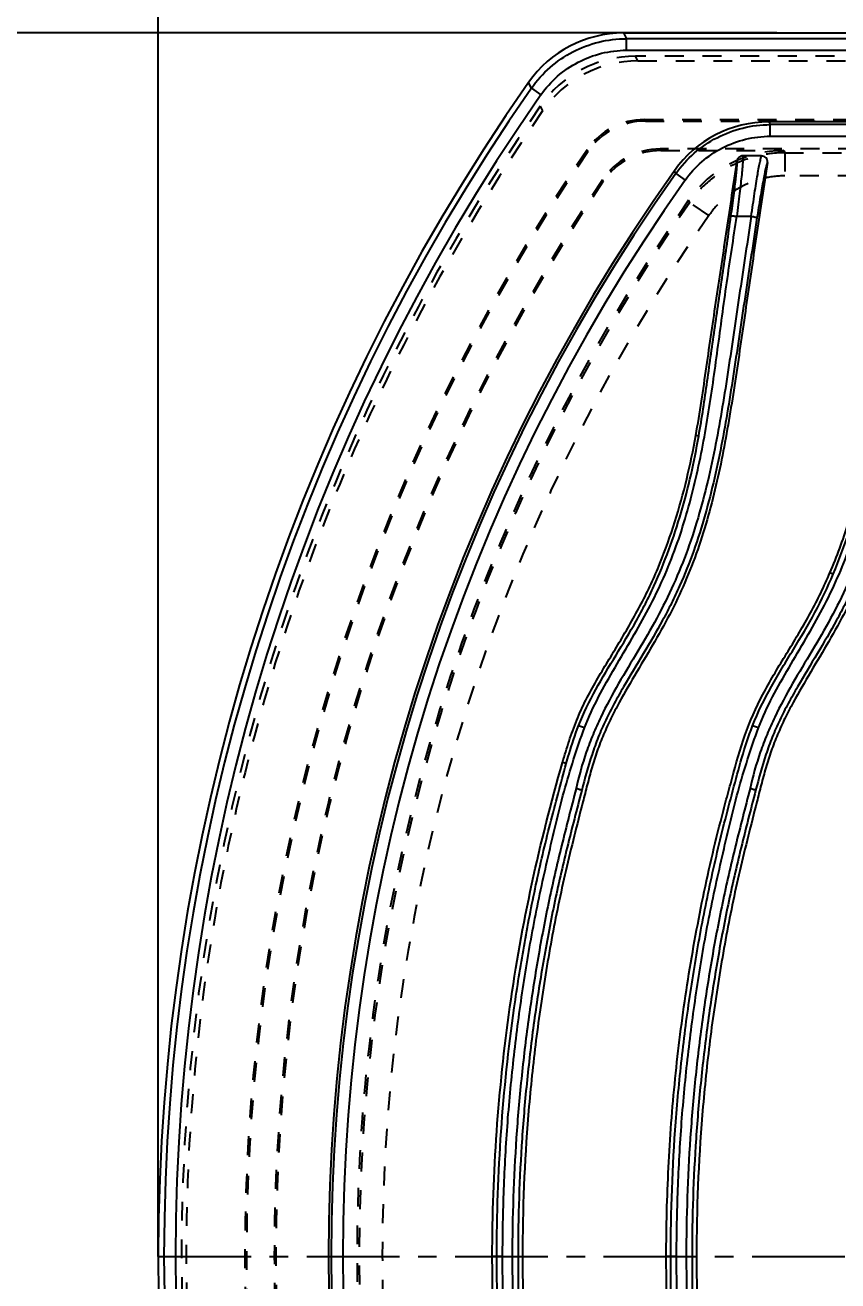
# Model space of a CAD drawing. Header units: millimetres. Extents: x -946 to 3963, y -10008 to 1396.
# Drawn here: x 1297.4 to 1367.8, y -836 to -727.1 of the extents above; entities that cross this region are included whole.
import ezdxf

# ---------------------------------------------------------------- set-up
doc = ezdxf.new("R2010")
doc.units = ezdxf.units.MM
doc.header["$LTSCALE"] = 16.335
doc.header["$PDMODE"] = 3
doc.header["$PDSIZE"] = 0.3125
doc.linetypes.add('CENTER', pattern=[0.6, 0.375, -0.075, 0.075, -0.075])
doc.linetypes.add('HIDDEN', pattern=[0.2, 0.1, -0.1])
doc.layers.get('0').update_dxf_attribs({"linetype": 'CONTINUOUS'})
doc.layers.get('Defpoints').update_dxf_attribs({"linetype": 'CONTINUOUS'})
doc.layers.add('DEFAULT_2', color=8, linetype='HIDDEN')
doc.styles.get("Standard").update_dxf_attribs({"font": 'txt', "width": 0.8})
doc.dimstyles.new('11', dxfattribs={"dimtxt": 10, "dimasz": 10, "dimexe": 0, "dimexo": 0, "dimgap": 0, "dimtad": 0, "dimzin": 0, "dimdsep": 46, "dimtxsty": 'Standard', "dimcen": 0, "dimclrd": 4, "dimclre": 4, "dimclrt": 6, "dimazin": 0, "dimtfac": 1, "dimtofl": 0, "dimtmove": 0, "dimatfit": 3, "dimfxl": 0, "dimtolj": 1, "dimtzin": 0, "dimarcsym": 0})

# ---------------------------------------------------------------- blocks, each defined once
blk = doc.blocks.new('*D20')
at = {"color": 4, "lineweight": -2}
for p, q in [((1308.93, -833.86), (1308.93, -701.67)), ((1318.93, -701.67), (1478.02, -701.67)), ((1807.46, -701.67), (1516.68, -701.67)), ((1817.46, -797.18), (1817.46, -701.67))]:
    blk.add_line(p, q, dxfattribs=at)
at = {"color": 4}
for points in [[(1318.93, -700.01), (1318.93, -703.34), (1308.93, -701.67)], [(1807.46, -700.01), (1807.46, -703.34), (1817.46, -701.67)]]:
    blk.add_solid(points, dxfattribs=at)
at = {"layer": 'Defpoints', "color": 0}
for p in [(1308.93, -701.67), (1817.46, -797.18), (1308.93, -833.86)]:
    blk.add_point(p, dxfattribs=at)
at = {"color": 6, "insert": (1497.35, -701.67), "char_height": 10, "attachment_point": 5}
blk.add_mtext('\\A1;508.53', dxfattribs=at)
blk = doc.blocks.new('*D21')
at = {"color": 4, "lineweight": -2}
for p, q in [((1362.53, -727.83), (1290.82, -727.83)), ((1290.82, -737.83), (1290.82, -780.79)), ((1290.82, -929.88), (1290.82, -816.79)), ((1357.77, -939.88), (1290.82, -939.88))]:
    blk.add_line(p, q, dxfattribs=at)
at = {"color": 4}
for points in [[(1289.15, -737.83), (1292.49, -737.83), (1290.82, -727.83)], [(1289.15, -929.88), (1292.49, -929.88), (1290.82, -939.88)]]:
    blk.add_solid(points, dxfattribs=at)
at = {"layer": 'Defpoints', "color": 0}
for p in [(1362.53, -727.83), (1290.82, -939.88), (1357.77, -939.88)]:
    blk.add_point(p, dxfattribs=at)
at = {"color": 6, "insert": (1290.82, -798.79), "char_height": 10, "attachment_point": 5, "rotation": 90}
blk.add_mtext('\\A1;212.06', dxfattribs=at)
blk = doc.blocks.new('*D22')
at = {"color": 4, "lineweight": -2}
for p, q in [((1248.19, -736.94), (1248.19, -631.54)), ((1258.19, -631.54), (1512.67, -631.54)), ((1868.19, -631.54), (1548.67, -631.54)), ((1878.19, -736.94), (1878.19, -631.54))]:
    blk.add_line(p, q, dxfattribs=at)
at = {"color": 4}
for points in [[(1258.19, -629.87), (1258.19, -633.2), (1248.19, -631.54)], [(1868.19, -629.87), (1868.19, -633.2), (1878.19, -631.54)]]:
    blk.add_solid(points, dxfattribs=at)
at = {"layer": 'Defpoints', "color": 0}
for p in [(1248.19, -631.54), (1248.19, -736.94), (1878.19, -736.94)]:
    blk.add_point(p, dxfattribs=at)
at = {"color": 6, "insert": (1530.67, -631.54), "char_height": 10, "attachment_point": 5}
blk.add_mtext('\\A1;630.00', dxfattribs=at)

msp = doc.modelspace()

# ---------------------------------------------------------------- linework, layer by layer
at = {"color": 7, "linetype": 'Continuous'}
for p, q in [((1349.232, -727.829), (1349.489, -728.322)), ((1349.232, -727.829), (1377.65, -727.829)), ((1349.489, -729.325), (1349.489, -728.322)), ((1377.57, -728.322), (1349.489, -728.322)), ((1349.489, -729.325), (1377.57, -729.325)), ((1341.259, -732.614), (1341.011, -732.109)), ((1341.259, -732.614), (1342.082, -733.188)), ((1361.831, -735.537), (1361.952, -735.771)), ((1376.399, -735.537), (1361.831, -735.537)), ((1361.952, -736.775), (1361.952, -735.771)), ((1376.361, -735.771), (1361.952, -735.771)), ((1361.952, -736.775), (1376.361, -736.775)), ((1361.207, -738.48), (1359.577, -738.48)), ((1353.761, -740.008), (1353.644, -739.767)), ((1353.761, -740.008), (1354.58, -740.588)), ((1359.048, -743.712), (1360.308, -743.712)), ((1355.758, -762.757), (1355.504, -762.71)), ((1367.404, -774.722), (1367.131, -774.603)), ((1344.284, -791.133), (1343.957, -791.036)), ((1338.76, -833.857), (1337.871, -833.856)), ((1339.598, -833.857), (1340.487, -833.857)), ((1353.835, -833.857), (1352.946, -833.857)), ((1354.673, -833.857), (1355.562, -833.857))]:
    msp.add_line(p, q, dxfattribs=at)
at = {"color": 1, "linetype": 'CENTER', "ltscale": 1.312372}
msp.add_line((1308.929, -833.857), (1817.459, -833.857), dxfattribs=at)
msp.add_arc((1318.194, -728.857), 70, 90, 180)
at = {"color": 7, "linetype": 'Continuous'}
for centre, radius, start, end in [((1349.231, -737.864), 10.035, 89.99586, 145.00275), ((1486.315, -833.857), 177.386, 144.99861, 215.00139), ((1486.315, -833.857), 176.894, 145.08661, 214.91339), ((1486.315, -833.857), 175.89, 145.08661, 214.91339), ((1361.83, -745.571), 10.035, 89.99592, 144.65984), ((1486.315, -833.857), 162.648, 144.65576, 215.34424), ((1486.315, -833.857), 162.413, 144.70131, 215.29869), ((1486.315, -833.857), 161.41, 144.70131, 215.29869)]:
    msp.add_arc(centre, radius, start, end, dxfattribs=at)
for points, knots in [([(1341.259, -732.614), (1341.72, -731.953), (1342.807, -730.746), (1344.812, -729.383), (1347.076, -728.522), (1348.685, -728.322), (1349.489, -728.322)], [0, 0, 0, 0, 0.2513083, 0.500415, 0.7493341, 1, 1, 1, 1]), ([(1342.082, -733.188), (1342.499, -732.6), (1343.47, -731.511), (1345.278, -730.285), (1347.318, -729.504), (1348.767, -729.331), (1349.489, -729.325)], [0, 0, 0, 0, 0.2500037, 0.5000005, 0.749997, 1, 1, 1, 1]), ([(1353.761, -740.008), (1354.222, -739.357), (1355.306, -738.167), (1357.299, -736.82), (1359.551, -735.969), (1361.152, -735.771), (1361.952, -735.771)], [0, 0, 0, 0, 0.2506222, 0.4995398, 0.7486658, 1, 1, 1, 1]), ([(1354.58, -740.588), (1354.998, -740.006), (1355.969, -738.93), (1357.769, -737.72), (1359.797, -736.95), (1361.235, -736.78), (1361.952, -736.775)], [0, 0, 0, 0, 0.2500029, 0.4999995, 0.7499963, 1, 1, 1, 1]), ([(1359.577, -738.48), (1359.584, -738.496), (1359.588, -738.548), (1359.591, -738.645), (1359.587, -738.786), (1359.573, -739.058), (1359.538, -739.497), (1359.477, -740.133), (1359.394, -740.899), (1359.293, -741.769), (1359.177, -742.718), (1359.092, -743.375), (1359.048, -743.712)], [0, 0, 0, 0, 0.0101802, 0.0287573, 0.0556357, 0.0906083, 0.1838792, 0.3066259, 0.4548034, 0.6227879, 0.8060381, 1, 1, 1, 1]), ([(1359.577, -738.48), (1359.46, -738.48), (1359.219, -738.567), (1359.098, -738.793), (1359.08, -738.908)], [0, 0, 0, 0, 0.4999869, 1, 1, 1, 1]), ([(1360.308, -743.712), (1360.356, -743.374), (1360.45, -742.716), (1360.593, -741.767), (1360.73, -740.897), (1360.856, -740.132), (1360.969, -739.496), (1361.054, -739.057), (1361.113, -738.786), (1361.148, -738.644), (1361.177, -738.547), (1361.196, -738.496), (1361.207, -738.48)], [0, 0, 0, 0, 0.192864, 0.3750265, 0.5421589, 0.6899458, 0.8128833, 0.9068384, 0.9423182, 0.9698021, 0.9890712, 1, 1, 1, 1]), ([(1361.703, -739.056), (1361.724, -738.918), (1361.64, -738.609), (1361.347, -738.48), (1361.207, -738.48)], [0, 0, 0, 0, 0.5000301, 1, 1, 1, 1]), ([(1361.703, -739.056), (1361.403, -741.077), (1360.793, -745.119), (1359.904, -751.185), (1359.038, -757.254), (1358.241, -762.301), (1357.44, -766.31), (1356.711, -769.289), (1355.822, -772.225), (1354.746, -775.099), (1353.449, -777.881), (1351.962, -780.564), (1350.382, -783.191), (1349.091, -785.398), (1348.145, -787.212), (1347.5, -788.604), (1346.946, -790.034), (1346.489, -791.497), (1346.09, -792.978), (1345.59, -794.961), (1344.957, -797.437), (1344.234, -800.416), (1343.573, -803.409), (1342.988, -806.419), (1342.295, -810.447), (1341.564, -815.504), (1340.737, -823.637), (1340.487, -829.771), (1340.487, -833.857)], [0, 0, 0, 0, 0.0624951, 0.1249901, 0.1874852, 0.2499797, 0.2812299, 0.3124808, 0.3437361, 0.3749986, 0.4062463, 0.4375041, 0.4687429, 0.500016, 0.5156722, 0.5313025, 0.5469051, 0.5625181, 0.5781615, 0.5938132, 0.6250659, 0.656302, 0.6875534, 0.7188026, 0.7500509, 0.8125445, 0.8750382, 1, 1, 1, 1]), ([(1355.504, -762.71), (1355.856, -760.736), (1356.291, -757.758), (1356.859, -753.787), (1357.304, -750.811), (1357.753, -747.836), (1358.347, -743.869), (1358.786, -740.892), (1359.08, -738.908)], [0, 0, 0, 0, 0.2499925, 0.3750066, 0.5000073, 0.6250027, 0.7499998, 1, 1, 1, 1]), ([(1376.778, -739.056), (1376.478, -741.077), (1375.868, -745.119), (1374.979, -751.185), (1374.113, -757.254), (1373.316, -762.301), (1372.515, -766.31), (1371.786, -769.289), (1370.897, -772.225), (1369.821, -775.099), (1368.524, -777.881), (1367.037, -780.564), (1365.457, -783.191), (1364.166, -785.398), (1363.22, -787.212), (1362.575, -788.604), (1362.021, -790.034), (1361.564, -791.497), (1361.165, -792.978), (1360.665, -794.961), (1360.032, -797.437), (1359.309, -800.416), (1358.648, -803.409), (1358.063, -806.419), (1357.37, -810.447), (1356.639, -815.504), (1355.812, -823.637), (1355.562, -829.771), (1355.562, -833.857)], [0, 0, 0, 0, 0.0624951, 0.1249901, 0.1874852, 0.2499797, 0.2812299, 0.3124808, 0.3437361, 0.3749986, 0.4062463, 0.4375041, 0.4687429, 0.500016, 0.5156722, 0.5313025, 0.5469051, 0.5625181, 0.5781615, 0.5938132, 0.6250659, 0.656302, 0.6875534, 0.7188026, 0.7500509, 0.8125445, 0.8750382, 1, 1, 1, 1]), ([(1358.55, -743.704), (1358.637, -743.103), (1358.757, -742.234), (1358.897, -741.128), (1358.979, -740.427), (1359.04, -739.845), (1359.076, -739.442), (1359.09, -739.192), (1359.094, -739.062), (1359.091, -738.973), (1359.086, -738.925), (1359.08, -738.908)], [0, 0, 0, 0, 0.3769483, 0.5451037, 0.6926819, 0.8152034, 0.9087901, 0.9437974, 0.9706003, 0.9892653, 1, 1, 1, 1]), ([(1361.703, -739.056), (1361.693, -739.072), (1361.674, -739.119), (1361.627, -739.265), (1361.559, -739.546), (1361.465, -739.992), (1361.353, -740.574), (1361.226, -741.274), (1361.037, -742.379), (1360.898, -743.25), (1360.805, -743.852)], [0, 0, 0, 0, 0.0116396, 0.0311559, 0.0943452, 0.1887493, 0.3113838, 0.4584582, 0.6256648, 1, 1, 1, 1]), ([(1367.131, -774.603), (1367.727, -773.205), (1368.786, -770.349), (1369.97, -765.94), (1370.828, -761.459), (1371.381, -757.7), (1371.805, -754.69), (1372.245, -751.683), (1372.815, -747.927), (1373.488, -743.418), (1373.932, -740.412), (1374.155, -738.908)], [0, 0, 0, 0, 0.1250228, 0.2500484, 0.3750684, 0.5000555, 0.5625491, 0.6250421, 0.7500282, 0.8750142, 1, 1, 1, 1]), ([(1360.308, -743.712), (1359.983, -745.862), (1359.489, -749.088), (1358.855, -753.394), (1358.223, -757.704), (1357.359, -763.086), (1355.94, -769.484), (1354.101, -774.647), (1352.142, -778.558), (1350.497, -781.397), (1348.788, -784.199), (1347.483, -786.606), (1346.583, -788.603), (1345.809, -790.652), (1345.366, -792.238), (1345.126, -793.306)], [0, 0, 0, 0, 0.1245501, 0.1868778, 0.2492393, 0.3740641, 0.4990157, 0.6240684, 0.6866708, 0.7493029, 0.8119367, 0.8746196, 0.9059539, 0.9373039, 1, 1, 1, 1]), ([(1360.805, -743.852), (1360.473, -745.999), (1359.827, -750.3), (1358.872, -756.757), (1357.854, -763.21), (1356.673, -768.537), (1355.356, -772.702), (1354.343, -775.251), (1353.406, -777.247), (1352.374, -779.219), (1350.964, -781.619), (1349.523, -783.993), (1348.439, -785.911), (1347.689, -787.357), (1347.038, -788.835), (1346.314, -790.86), (1345.886, -792.417), (1345.616, -793.461)], [0, 0, 0, 0, 0.1243528, 0.2489309, 0.3736706, 0.4983046, 0.560745, 0.6235222, 0.6551514, 0.6869595, 0.7508574, 0.8144646, 0.8458954, 0.8769503, 0.9076652, 0.9382794, 1, 1, 1, 1]), ([(1345.862, -788.028), (1346.215, -787.118), (1347.051, -785.348), (1348.495, -782.798), (1350.001, -780.285), (1351.444, -777.736), (1352.724, -775.1), (1354.172, -771.475), (1355.515, -766.779), (1356.606, -761.036), (1357.402, -755.253), (1358.171, -749.473), (1358.77, -745.634), (1359.048, -743.712)], [0, 0, 0, 0, 0.0626638, 0.1253282, 0.1879872, 0.2506279, 0.3132498, 0.3758429, 0.500892, 0.6258442, 0.7506853, 0.8754035, 1, 1, 1, 1]), ([(1355.756, -762.757), (1356.034, -761.179), (1356.387, -758.799), (1356.827, -755.62), (1357.281, -752.44), (1357.864, -748.469), (1358.323, -745.292), (1358.551, -743.704)], [0, 0, 0, 0, 0.2496313, 0.3747322, 0.4998789, 0.7500725, 1, 1, 1, 1]), ([(1358.551, -743.704), (1358.553, -743.699), (1358.568, -743.691), (1358.619, -743.682), (1358.724, -743.68), (1358.875, -743.69), (1358.989, -743.704), (1359.048, -743.712)], [0, 0, 0, 0, 0.0316691, 0.0926635, 0.3162316, 0.6441843, 1, 1, 1, 1]), ([(1375.383, -743.712), (1375.058, -745.862), (1374.564, -749.088), (1373.93, -753.394), (1373.298, -757.704), (1372.434, -763.086), (1371.015, -769.484), (1369.176, -774.647), (1367.217, -778.558), (1365.572, -781.397), (1363.863, -784.199), (1362.558, -786.606), (1361.658, -788.603), (1360.884, -790.652), (1360.441, -792.238), (1360.201, -793.306)], [0, 0, 0, 0, 0.1245501, 0.1868778, 0.2492393, 0.3740641, 0.4990157, 0.6240684, 0.6866708, 0.7493029, 0.8119367, 0.8746196, 0.9059539, 0.9373039, 1, 1, 1, 1]), ([(1360.308, -743.712), (1360.369, -743.721), (1360.486, -743.742), (1360.639, -743.777), (1360.743, -743.809), (1360.791, -743.834), (1360.804, -743.847), (1360.805, -743.852)], [0, 0, 0, 0, 0.3527267, 0.682087, 0.907502, 0.9686098, 1, 1, 1, 1]), ([(1375.88, -743.852), (1375.548, -745.999), (1374.902, -750.3), (1373.947, -756.757), (1372.929, -763.21), (1371.748, -768.537), (1370.431, -772.702), (1369.418, -775.251), (1368.481, -777.247), (1367.449, -779.219), (1366.039, -781.619), (1364.598, -783.993), (1363.514, -785.911), (1362.764, -787.357), (1362.113, -788.835), (1361.389, -790.86), (1360.961, -792.417), (1360.691, -793.461)], [0, 0, 0, 0, 0.1243528, 0.2489309, 0.3736706, 0.4983046, 0.560745, 0.6235222, 0.6551514, 0.6869595, 0.7508574, 0.8144646, 0.8458954, 0.8769503, 0.9076652, 0.9382794, 1, 1, 1, 1]), ([(1360.937, -788.028), (1361.29, -787.118), (1362.126, -785.348), (1363.57, -782.798), (1365.076, -780.285), (1366.519, -777.736), (1367.799, -775.1), (1369.247, -771.475), (1370.59, -766.779), (1371.681, -761.036), (1372.477, -755.253), (1373.246, -749.473), (1373.845, -745.634), (1374.123, -743.712)], [0, 0, 0, 0, 0.0626638, 0.1253282, 0.1879872, 0.2506279, 0.3132498, 0.3758429, 0.500892, 0.6258442, 0.7506853, 0.8754035, 1, 1, 1, 1]), ([(1367.407, -774.723), (1367.923, -773.509), (1368.846, -771.032), (1369.945, -767.226), (1370.758, -763.347), (1371.377, -759.432), (1371.916, -755.498), (1372.485, -751.565), (1373.06, -747.634), (1373.438, -745.014), (1373.626, -743.704)], [0, 0, 0, 0, 0.1247221, 0.2496, 0.3742688, 0.4991444, 0.624364, 0.7496653, 0.8748869, 1, 1, 1, 1]), ([(1343.957, -791.036), (1344.133, -790.419), (1344.506, -789.19), (1345.163, -787.38), (1345.957, -785.627), (1346.884, -783.941), (1347.876, -782.291), (1348.881, -780.647), (1349.858, -778.988), (1350.787, -777.304), (1351.642, -775.582), (1352.66, -773.226), (1353.731, -770.198), (1354.755, -766.486), (1355.279, -763.972), (1355.504, -762.71)], [0, 0, 0, 0, 0.0625546, 0.1250956, 0.1874873, 0.249906, 0.312473, 0.3750816, 0.4376191, 0.5000633, 0.562468, 0.6249314, 0.750019, 0.8750588, 1, 1, 1, 1]), ([(1345.347, -787.86), (1345.766, -786.781), (1346.793, -784.7), (1348.583, -781.747), (1350.07, -779.3), (1351.149, -777.3), (1352.129, -775.259), (1353.203, -772.634), (1354.264, -769.398), (1355.124, -766.101), (1355.559, -763.873), (1355.756, -762.757)], [0, 0, 0, 0, 0.1268773, 0.2534932, 0.3786455, 0.4406702, 0.5025925, 0.626755, 0.7512675, 0.8757078, 1, 1, 1, 1]), ([(1352.946, -833.857), (1352.946, -831.283), (1353.076, -826.135), (1353.561, -819.717), (1354.142, -814.602), (1354.674, -810.778), (1355.302, -806.969), (1356.025, -803.176), (1356.842, -799.403), (1357.609, -796.278), (1358.272, -793.791), (1358.946, -791.308), (1359.82, -788.204), (1361.473, -784.697), (1363.498, -781.41), (1365.493, -778.104), (1366.626, -775.787), (1367.131, -774.603)], [0, 0, 0, 0, 0.1249944, 0.2499879, 0.3124893, 0.3749908, 0.4374921, 0.4999916, 0.5624972, 0.6249881, 0.6562315, 0.6875013, 0.7500052, 0.8125007, 0.875004, 0.9375037, 1, 1, 1, 1]), ([(1360.422, -787.86), (1360.876, -786.691), (1362.006, -784.444), (1363.963, -781.26), (1365.869, -778.075), (1366.928, -775.851), (1367.407, -774.723)], [0, 0, 0, 0, 0.2527111, 0.5046544, 0.7532509, 1, 1, 1, 1]), ([(1338.76, -833.857), (1338.772, -831.915), (1338.843, -828.032), (1339.163, -822.214), (1339.721, -816.416), (1340.486, -810.643), (1341.288, -805.857), (1342.071, -802.056), (1342.71, -799.218), (1343.362, -796.382), (1344.304, -792.621), (1345.199, -789.85), (1345.862, -788.028)], [0, 0, 0, 0, 0.1250917, 0.2501698, 0.3752328, 0.5002661, 0.6252671, 0.6877451, 0.7502231, 0.8126984, 0.8751448, 1, 1, 1, 1]), ([(1344.278, -791.131), (1344.356, -790.856), (1344.676, -789.755), (1345.035, -788.663), (1345.347, -787.86)], [0, 0, 0, 0, 0.2491993, 1, 1, 1, 1]), ([(1345.347, -787.86), (1345.351, -787.857), (1345.369, -787.861), (1345.4, -787.866), (1345.452, -787.881), (1345.549, -787.912), (1345.688, -787.961), (1345.803, -788.005), (1345.862, -788.028)], [0, 0, 0, 0, 0.0273132, 0.0892866, 0.1863045, 0.3179532, 0.6530898, 1, 1, 1, 1]), ([(1353.333, -833.857), (1353.333, -829.959), (1353.553, -824.117), (1354.289, -816.372), (1355.058, -810.6), (1355.879, -805.816), (1356.644, -802.005), (1357.274, -799.153), (1357.963, -796.31), (1358.715, -793.479), (1359.468, -790.643), (1360.066, -788.775), (1360.422, -787.86)], [0, 0, 0, 0, 0.2502386, 0.3748791, 0.4994237, 0.6240437, 0.6864398, 0.74895, 0.8115915, 0.874254, 0.9369597, 1, 1, 1, 1]), ([(1353.835, -833.857), (1353.847, -831.915), (1353.918, -828.032), (1354.238, -822.214), (1354.796, -816.416), (1355.561, -810.643), (1356.363, -805.857), (1357.146, -802.056), (1357.785, -799.218), (1358.437, -796.382), (1359.379, -792.621), (1360.274, -789.85), (1360.937, -788.028)], [0, 0, 0, 0, 0.1250917, 0.2501698, 0.3752328, 0.5002661, 0.6252671, 0.6877451, 0.7502231, 0.8126984, 0.8751448, 1, 1, 1, 1]), ([(1360.422, -787.86), (1360.426, -787.857), (1360.444, -787.861), (1360.475, -787.866), (1360.527, -787.881), (1360.624, -787.912), (1360.763, -787.961), (1360.878, -788.005), (1360.937, -788.028)], [0, 0, 0, 0, 0.0272874, 0.089241, 0.1862471, 0.3178922, 0.6530525, 1, 1, 1, 1]), ([(1337.871, -833.856), (1337.871, -830.241), (1338.126, -823.007), (1339.278, -812.214), (1341.173, -801.525), (1342.966, -794.513), (1343.957, -791.036)], [0, 0, 0, 0, 0.2499993, 0.4999991, 0.7499993, 1, 1, 1, 1]), ([(1338.258, -833.857), (1338.258, -830.243), (1338.51, -823.029), (1339.459, -814.062), (1340.589, -806.953), (1341.449, -802.532), (1342.234, -799.011), (1342.873, -796.375), (1343.568, -793.752), (1344.031, -792.002), (1344.278, -791.131)], [0, 0, 0, 0, 0.250471, 0.4998267, 0.6244863, 0.7493181, 0.8118819, 0.8745671, 0.9372712, 1, 1, 1, 1]), ([(1345.131, -793.307), (1344.706, -794.955), (1343.849, -798.253), (1342.7, -803.245), (1341.755, -808.292), (1340.97, -813.369), (1340.358, -818.467), (1339.775, -825.291), (1339.6, -830.43), (1339.6, -833.857)], [0, 0, 0, 0, 0.1243552, 0.2491037, 0.3743089, 0.4995073, 0.6245429, 0.749545, 1, 1, 1, 1]), ([(1345.616, -793.461), (1345.191, -795.106), (1344.552, -797.572), (1343.761, -800.878), (1343.035, -804.206), (1342.247, -808.395), (1341.467, -813.452), (1340.856, -818.529), (1340.275, -825.325), (1340.101, -830.444), (1340.101, -833.857)], [0, 0, 0, 0, 0.1246042, 0.1869391, 0.2493468, 0.3744791, 0.4996377, 0.6246495, 0.7496103, 1, 1, 1, 1]), ([(1345.616, -793.461), (1345.615, -793.457), (1345.598, -793.451), (1345.572, -793.437), (1345.525, -793.421), (1345.436, -793.392), (1345.3, -793.353), (1345.186, -793.322), (1345.126, -793.306)], [0, 0, 0, 0, 0.0263694, 0.0872967, 0.181987, 0.3090289, 0.6403523, 1, 1, 1, 1]), ([(1360.206, -793.307), (1359.781, -794.955), (1358.924, -798.253), (1357.775, -803.245), (1356.83, -808.292), (1356.045, -813.369), (1355.433, -818.467), (1354.85, -825.291), (1354.675, -830.43), (1354.675, -833.857)], [0, 0, 0, 0, 0.1243552, 0.2491037, 0.3743089, 0.4995073, 0.6245429, 0.749545, 1, 1, 1, 1]), ([(1360.691, -793.461), (1360.266, -795.106), (1359.627, -797.572), (1358.836, -800.878), (1358.11, -804.206), (1357.322, -808.395), (1356.542, -813.452), (1355.931, -818.529), (1355.35, -825.325), (1355.176, -830.444), (1355.176, -833.857)], [0, 0, 0, 0, 0.1246042, 0.1869391, 0.2493468, 0.3744791, 0.4996377, 0.6246495, 0.7496103, 1, 1, 1, 1]), ([(1360.691, -793.461), (1360.69, -793.457), (1360.673, -793.451), (1360.647, -793.437), (1360.6, -793.421), (1360.511, -793.392), (1360.375, -793.353), (1360.261, -793.322), (1360.201, -793.306)], [0, 0, 0, 0, 0.0263694, 0.0872967, 0.181987, 0.3090289, 0.6403523, 1, 1, 1, 1]), ([(1349.253, -887.684), (1348.658, -886.689), (1347.735, -885.215), (1346.57, -883.208), (1345.76, -881.668), (1345.054, -880.076), (1344.475, -878.434), (1343.973, -876.768), (1343.36, -874.531), (1342.605, -871.732), (1341.781, -868.352), (1341.037, -864.953), (1340.152, -860.4), (1339.235, -854.673), (1338.449, -847.758), (1337.976, -840.814), (1337.871, -836.175), (1337.871, -833.856)], [0, 0, 0, 0, 0.0625003, 0.0937516, 0.1250165, 0.1562633, 0.187522, 0.2187794, 0.2500289, 0.3125289, 0.3750289, 0.4375288, 0.5000289, 0.6250215, 0.750014, 0.875007, 1, 1, 1, 1]), ([(1343.637, -874.223), (1343.197, -872.588), (1342.353, -869.302), (1341.26, -864.322), (1340.339, -859.296), (1339.331, -852.559), (1338.484, -844.08), (1338.258, -837.266), (1338.258, -833.857)], [0, 0, 0, 0, 0.1243492, 0.2492374, 0.3744391, 0.4995992, 0.7495801, 1, 1, 1, 1]), ([(1344.123, -874.122), (1343.685, -872.491), (1342.843, -869.212), (1341.754, -864.245), (1340.836, -859.232), (1339.831, -852.512), (1338.987, -844.054), (1338.761, -837.257), (1338.761, -833.857)], [0, 0, 0, 0, 0.1243745, 0.249238, 0.3744421, 0.4996086, 0.7495874, 1, 1, 1, 1]), ([(1339.6, -833.857), (1339.6, -837.268), (1339.773, -842.381), (1340.352, -849.164), (1340.956, -854.222), (1341.726, -859.258), (1342.505, -863.433), (1343.224, -866.759), (1344.014, -870.078), (1344.657, -872.556), (1345.081, -874.21)], [0, 0, 0, 0, 0.2505616, 0.3753544, 0.5000058, 0.6246556, 0.7494452, 0.8119514, 0.8745667, 1, 1, 1, 1]), ([(1340.101, -833.857), (1340.101, -837.254), (1340.272, -842.346), (1340.849, -849.102), (1341.452, -854.14), (1342.219, -859.154), (1342.996, -863.312), (1343.712, -866.624), (1344.5, -869.933), (1345.142, -872.405), (1345.566, -874.056)], [0, 0, 0, 0, 0.2504952, 0.3752599, 0.4998847, 0.6244891, 0.7492115, 0.8116758, 0.8743064, 1, 1, 1, 1]), ([(1340.487, -833.857), (1340.487, -837.943), (1340.737, -844.076), (1341.564, -852.209), (1342.295, -857.267), (1342.988, -861.295), (1343.573, -864.304), (1344.234, -867.298), (1344.957, -870.277), (1345.591, -872.752), (1346.09, -874.735), (1346.489, -876.216), (1346.946, -877.68), (1347.5, -879.109), (1348.145, -880.501), (1349.091, -882.316), (1350.382, -884.522), (1351.962, -887.15), (1353.449, -889.832), (1354.746, -892.614), (1355.822, -895.488), (1356.711, -898.424), (1357.44, -901.403), (1358.241, -905.412), (1359.038, -910.46), (1359.904, -916.529), (1360.793, -922.595), (1361.403, -926.636), (1361.703, -928.657)], [0, 0, 0, 0, 0.1249618, 0.1874555, 0.2499491, 0.2811974, 0.3124466, 0.343698, 0.3749341, 0.4061868, 0.4218385, 0.4374819, 0.4530949, 0.4686975, 0.4843278, 0.499984, 0.5312571, 0.5624959, 0.5937537, 0.6250014, 0.6562639, 0.6875192, 0.7187701, 0.7500203, 0.8125148, 0.8750099, 0.9375049, 1, 1, 1, 1]), ([(1364.459, -887.904), (1363.864, -886.902), (1362.937, -885.421), (1361.759, -883.41), (1360.933, -881.869), (1360.209, -880.277), (1359.614, -878.632), (1359.102, -876.96), (1358.481, -874.714), (1357.725, -871.902), (1356.614, -867.376), (1355.433, -861.671), (1354.323, -854.768), (1353.529, -847.822), (1353.052, -840.847), (1352.946, -836.186), (1352.946, -833.857)], [0, 0, 0, 0, 0.0625005, 0.0937516, 0.1250178, 0.1562644, 0.1875228, 0.2187823, 0.250032, 0.3125326, 0.375033, 0.5000254, 0.6250189, 0.7500123, 0.8750062, 1, 1, 1, 1]), ([(1358.712, -874.223), (1358.272, -872.589), (1357.428, -869.302), (1356.336, -864.322), (1355.414, -859.297), (1354.406, -852.56), (1353.559, -844.08), (1353.333, -837.266), (1353.333, -833.857)], [0, 0, 0, 0, 0.1243491, 0.2492374, 0.374439, 0.4995992, 0.7495801, 1, 1, 1, 1]), ([(1359.198, -874.122), (1358.76, -872.491), (1357.918, -869.212), (1356.829, -864.245), (1355.911, -859.232), (1354.906, -852.512), (1354.062, -844.054), (1353.836, -837.257), (1353.836, -833.857)], [0, 0, 0, 0, 0.1243745, 0.249238, 0.3744421, 0.4996086, 0.7495874, 1, 1, 1, 1]), ([(1354.673, -833.857), (1354.689, -836.291), (1354.792, -841.159), (1355.327, -848.443), (1356.208, -855.69), (1357.221, -861.689), (1358.231, -866.447), (1358.922, -869.407), (1359.503, -871.767), (1360.098, -874.123), (1360.755, -876.466), (1361.557, -878.761), (1362.249, -880.449), (1363.054, -882.085), (1363.952, -883.671), (1364.885, -885.236), (1365.799, -886.813), (1366.7, -888.395), (1367.305, -889.448), (1367.61, -889.973)], [0, 0, 0, 0, 0.1251138, 0.2502095, 0.3752769, 0.5003002, 0.562799, 0.6252827, 0.6565186, 0.6877496, 0.7502137, 0.7814822, 0.8127195, 0.8439138, 0.8751299, 0.9063756, 0.9376006, 0.968803, 1, 1, 1, 1]), ([(1355.176, -833.857), (1355.176, -836.286), (1355.292, -841.135), (1355.734, -847.177), (1356.262, -851.982), (1356.743, -855.573), (1357.307, -859.151), (1357.957, -862.718), (1358.697, -866.273), (1359.551, -869.814), (1360.305, -872.758), (1360.91, -875.106), (1361.398, -876.839), (1361.972, -878.533), (1362.673, -880.175), (1363.494, -881.77), (1364.687, -883.876), (1366.278, -886.481), (1367.502, -888.603), (1368.072, -889.69)], [0, 0, 0, 0, 0.1254682, 0.2504034, 0.3127738, 0.3751191, 0.4374691, 0.4998603, 0.5623391, 0.6250287, 0.6879619, 0.7192674, 0.7502698, 0.7809544, 0.8115515, 0.8423853, 0.8735549, 0.9365702, 1, 1, 1, 1]), ([(1355.562, -833.857), (1355.562, -837.943), (1355.812, -844.076), (1356.639, -852.209), (1357.37, -857.267), (1358.063, -861.295), (1358.648, -864.304), (1359.309, -867.298), (1360.032, -870.277), (1360.666, -872.752), (1361.165, -874.735), (1361.564, -876.216), (1362.021, -877.68), (1362.575, -879.109), (1363.22, -880.501), (1364.166, -882.316), (1365.457, -884.522), (1367.037, -887.15), (1368.524, -889.832), (1369.821, -892.614), (1370.897, -895.488), (1371.786, -898.424), (1372.515, -901.403), (1373.316, -905.412), (1374.113, -910.46), (1374.979, -916.529), (1375.868, -922.595), (1376.478, -926.636), (1376.778, -928.657)], [0, 0, 0, 0, 0.1249618, 0.1874555, 0.2499491, 0.2811974, 0.3124466, 0.343698, 0.3749341, 0.4061868, 0.4218385, 0.4374819, 0.4530949, 0.4686975, 0.4843278, 0.499984, 0.5312571, 0.5624959, 0.5937537, 0.6250014, 0.6562639, 0.6875192, 0.7187701, 0.7500203, 0.8125148, 0.8750099, 0.9375049, 1, 1, 1, 1])]:
    msp.add_open_spline(points, degree=3, knots=knots, dxfattribs=at)
at = {"layer": 'DEFAULT_2', "color": 8, "linetype": 'HIDDEN'}
for p, q in [((1350.495, -730.245), (1350.282, -729.839)), ((1377.324, -729.839), (1350.282, -729.839)), ((1350.495, -730.245), (1377.258, -730.245)), ((1342.025, -734.171), (1342.231, -734.587)), ((1351.059, -735.33), (1351.131, -735.467)), ((1351.059, -735.33), (1376.433, -735.33)), ((1351.131, -735.467), (1376.411, -735.467)), ((1346.16, -738.092), (1346.089, -737.953)), ((1352.411, -737.879), (1352.484, -738.016)), ((1376.019, -737.879), (1352.411, -737.879)), ((1352.484, -738.016), (1363.119, -738.016)), ((1363.119, -738.016), (1363.215, -738.201)), ((1363.215, -738.201), (1363.215, -740.208)), ((1363.215, -738.201), (1375.967, -738.201)), ((1347.484, -740.682), (1347.412, -740.543)), ((1375.967, -740.208), (1363.215, -740.208)), ((1354.976, -742.506), (1354.883, -742.316)), ((1356.624, -743.652), (1354.976, -742.506))]:
    msp.add_line(p, q, dxfattribs=at)
for centre, radius, start, end in [((1350.282, -739.874), 10.035, 89.99575, 145.36464), ((1350.495, -740.28), 10.035, 89.99573, 145.43853), ((1486.315, -833.857), 175.376, 145.36039, 214.63961), ((1486.315, -833.857), 174.971, 145.43426, 214.56574), ((1351.058, -741.35), 6.02, 89.98971, 145.64107), ((1351.13, -741.487), 6.02, 89.98969, 145.66637), ((1486.315, -833.857), 169.885, 145.63078, 214.36922), ((1486.315, -833.857), 169.748, 145.65606, 214.34394), ((1352.41, -743.899), 6.02, 89.98945, 146.11762), ((1352.483, -744.036), 6.02, 89.98943, 146.14358), ((1363.118, -748.051), 10.035, 89.9958, 145.14751), ((1486.315, -833.857), 167.336, 146.10707, 213.89293), ((1486.315, -833.857), 167.199, 146.13301, 213.86699), ((1486.315, -833.857), 160.168, 145.14331, 214.85669), ((1486.315, -833.857), 159.984, 145.18013, 214.81987), ((1486.315, -833.857), 157.976, 145.18013, 214.81987)]:
    msp.add_arc(centre, radius, start, end, dxfattribs=at)
for points, knots in [([(1363.215, -738.201), (1362.41, -738.201), (1360.799, -738.402), (1358.531, -739.265), (1356.524, -740.634), (1355.437, -741.844), (1354.976, -742.506)], [0, 0, 0, 0, 0.2506719, 0.4995963, 0.7487032, 1, 1, 1, 1]), ([(1363.215, -740.208), (1362.573, -740.213), (1361.283, -740.367), (1359.467, -741.064), (1357.858, -742.157), (1356.995, -743.128), (1356.624, -743.652)], [0, 0, 0, 0, 0.250003, 0.4999995, 0.7499962, 1, 1, 1, 1])]:
    msp.add_open_spline(points, degree=3, knots=knots, dxfattribs=at)

# ---------------------------------------------------------------- dimensions: what is measured, and where the dimension line sits
for base, p1, p2, picture, middle in [((1248.194, -631.536), (1878.194, -736.941), (1248.194, -736.941), '*D22', (1530.669, -631.536)), ((1308.929, -701.673), (1817.459, -797.176), (1308.929, -833.857), '*D20', (1497.351, -701.673))]:
    dim = msp.add_linear_dim(base=base, p1=p1, p2=p2, dimstyle='11')
    dim.commit()
    dim.dimension.update_dxf_attribs({"geometry": picture, "text_midpoint": middle, "dimtype": 160})
dim = msp.add_linear_dim(base=(1290.819260977, -939.884218364), p1=(1362.528049381, -727.829218364), p2=(1357.771162342, -939.884218364), angle=90, dimstyle='11')
dim.commit()
dim.dimension.update_dxf_attribs({"geometry": '*D21', "text_midpoint": (1290.819260977, -798.78509958), "dimtype": 160})

doc.saveas('drawing.dxf')
